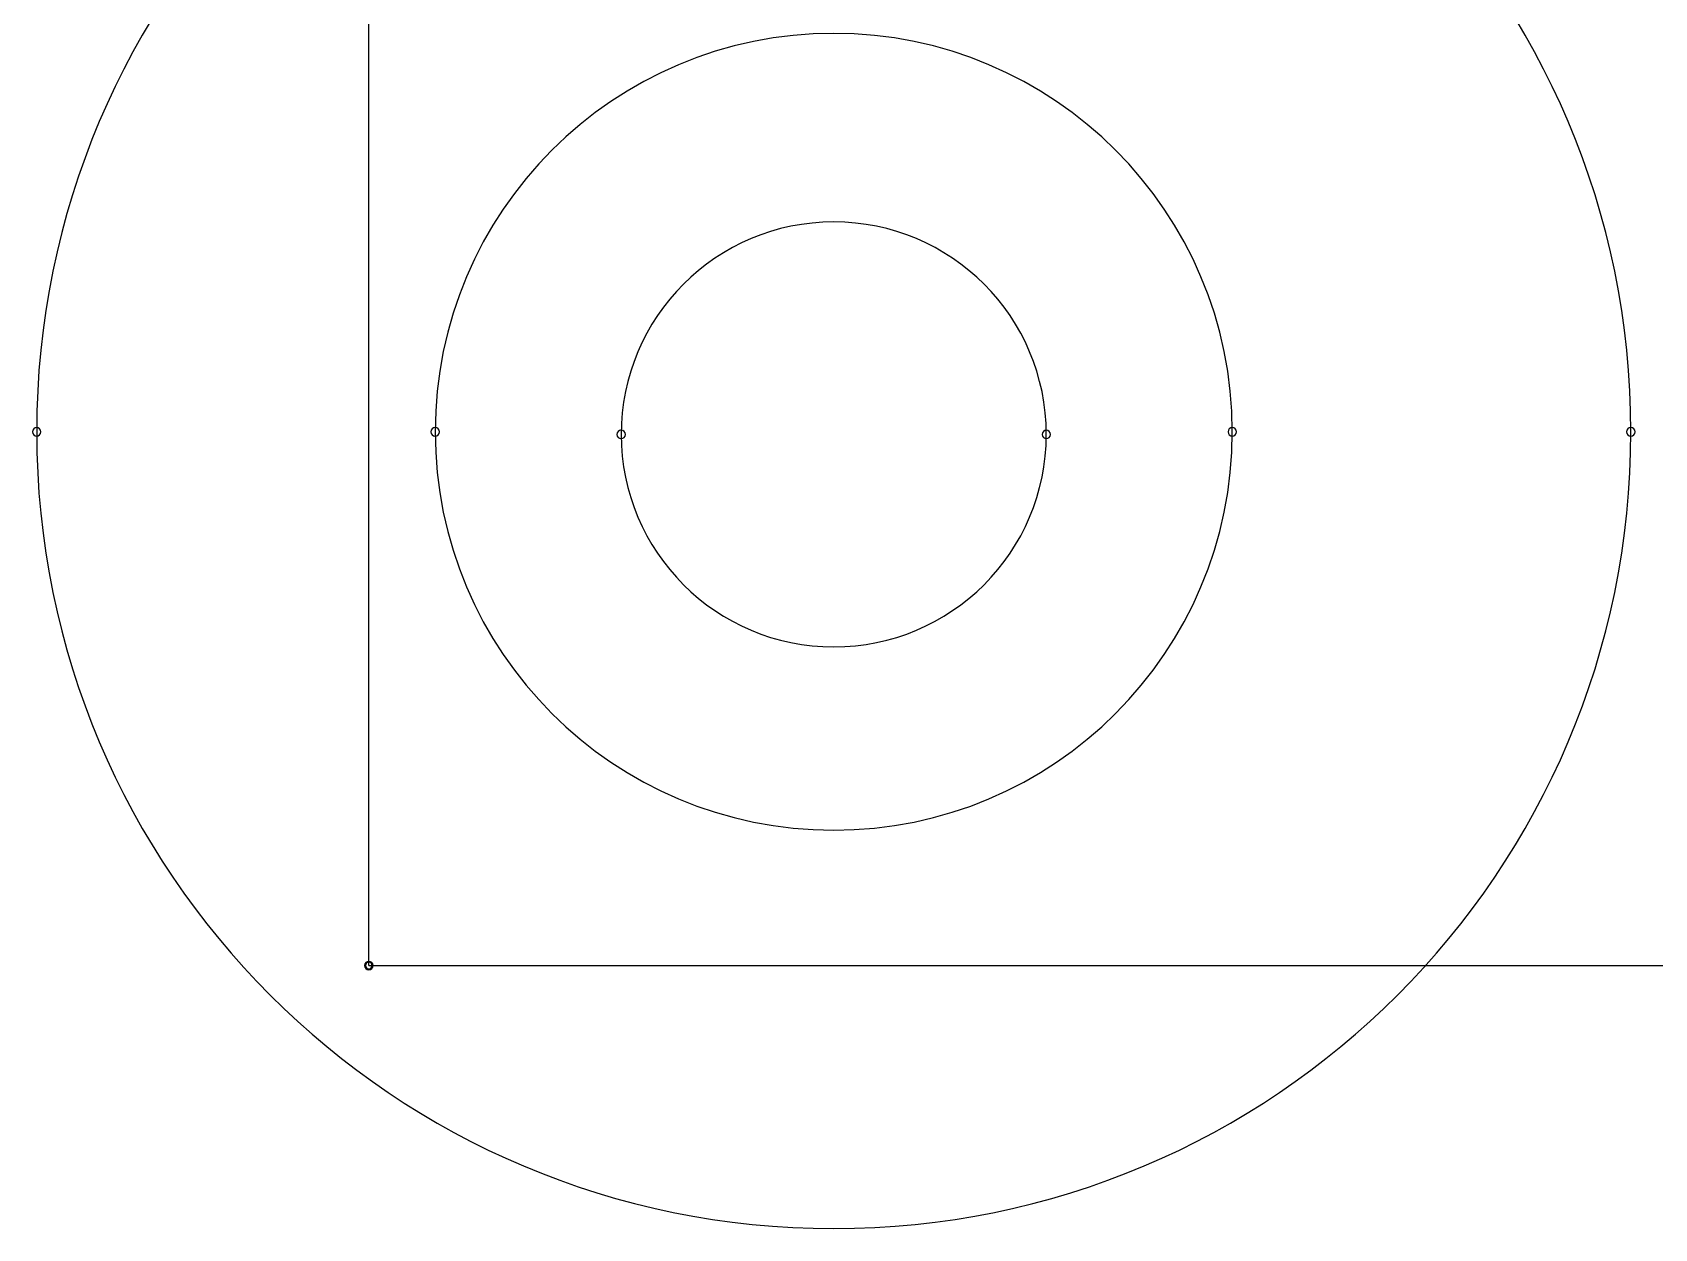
# Model space of a CAD drawing. Header units: inches. Extents: x 32166 to 66782, y 2386 to 7162.
# Drawn here: x 32655.2 to 32710.2, y 3749.4 to 3790 of the extents above; entities that cross this region are included whole.
import ezdxf

# ---------------------------------------------------------------- set-up
doc = ezdxf.new("R2010")
doc.units = ezdxf.units.IN
doc.header["$LTSCALE"] = 0.64311
doc.header["$MEASUREMENT"] = 0
doc.layers.add('KEEPOUTLAYER', color=6, linetype='CONTINUOUS')
doc.layers.add('TOPOVERLAY', color=2, linetype='CONTINUOUS')

msp = doc.modelspace()

# ---------------------------------------------------------------- linework, layer by layer
at = {"layer": 'KEEPOUTLAYER'}
for q in [(32666.613, 3965.355), (34174.114, 3758.354)]:
    msp.add_line((32666.613, 3758.354), q, dxfattribs=at)
for centre, radius, start, end in [((32682.363, 3776.354), 7.2, 0, 180), ((32675.163, 3776.354), 0.143, 0, 180), ((32689.563, 3776.354), 0.143, 0, 180), ((32675.163, 3776.354), 0.143, 180, 0), ((32682.363, 3776.354), 7.2, 180, 0), ((32689.563, 3776.354), 0.143, 180, 0), ((32666.613, 3758.354), 0.143, 0, 180), ((32666.613, 3758.354), 0.143, 180, 0), ((32666.613, 3758.354), 0.112, 0, 180), ((32666.613, 3758.354), 0.112, 180, 0)]:
    msp.add_arc(centre, radius, start, end, dxfattribs=at)
at = {"layer": 'TOPOVERLAY'}
for centre, radius, start, end in [((32682.363, 3776.444), 27, 0, 180), ((32682.363, 3776.444), 13.5, 0, 180), ((32655.363, 3776.444), 0.143, 0, 180), ((32655.363, 3776.444), 0.143, 180, 0), ((32682.363, 3776.444), 27, 180, 0), ((32668.863, 3776.444), 0.143, 0, 180), ((32668.863, 3776.444), 0.143, 180, 0), ((32682.363, 3776.444), 13.5, 180, 0), ((32695.863, 3776.444), 0.143, 0, 180), ((32695.863, 3776.444), 0.143, 180, 0), ((32709.363, 3776.444), 0.143, 0, 180), ((32709.363, 3776.444), 0.143, 180, 0)]:
    msp.add_arc(centre, radius, start, end, dxfattribs=at)

doc.saveas('drawing.dxf')
